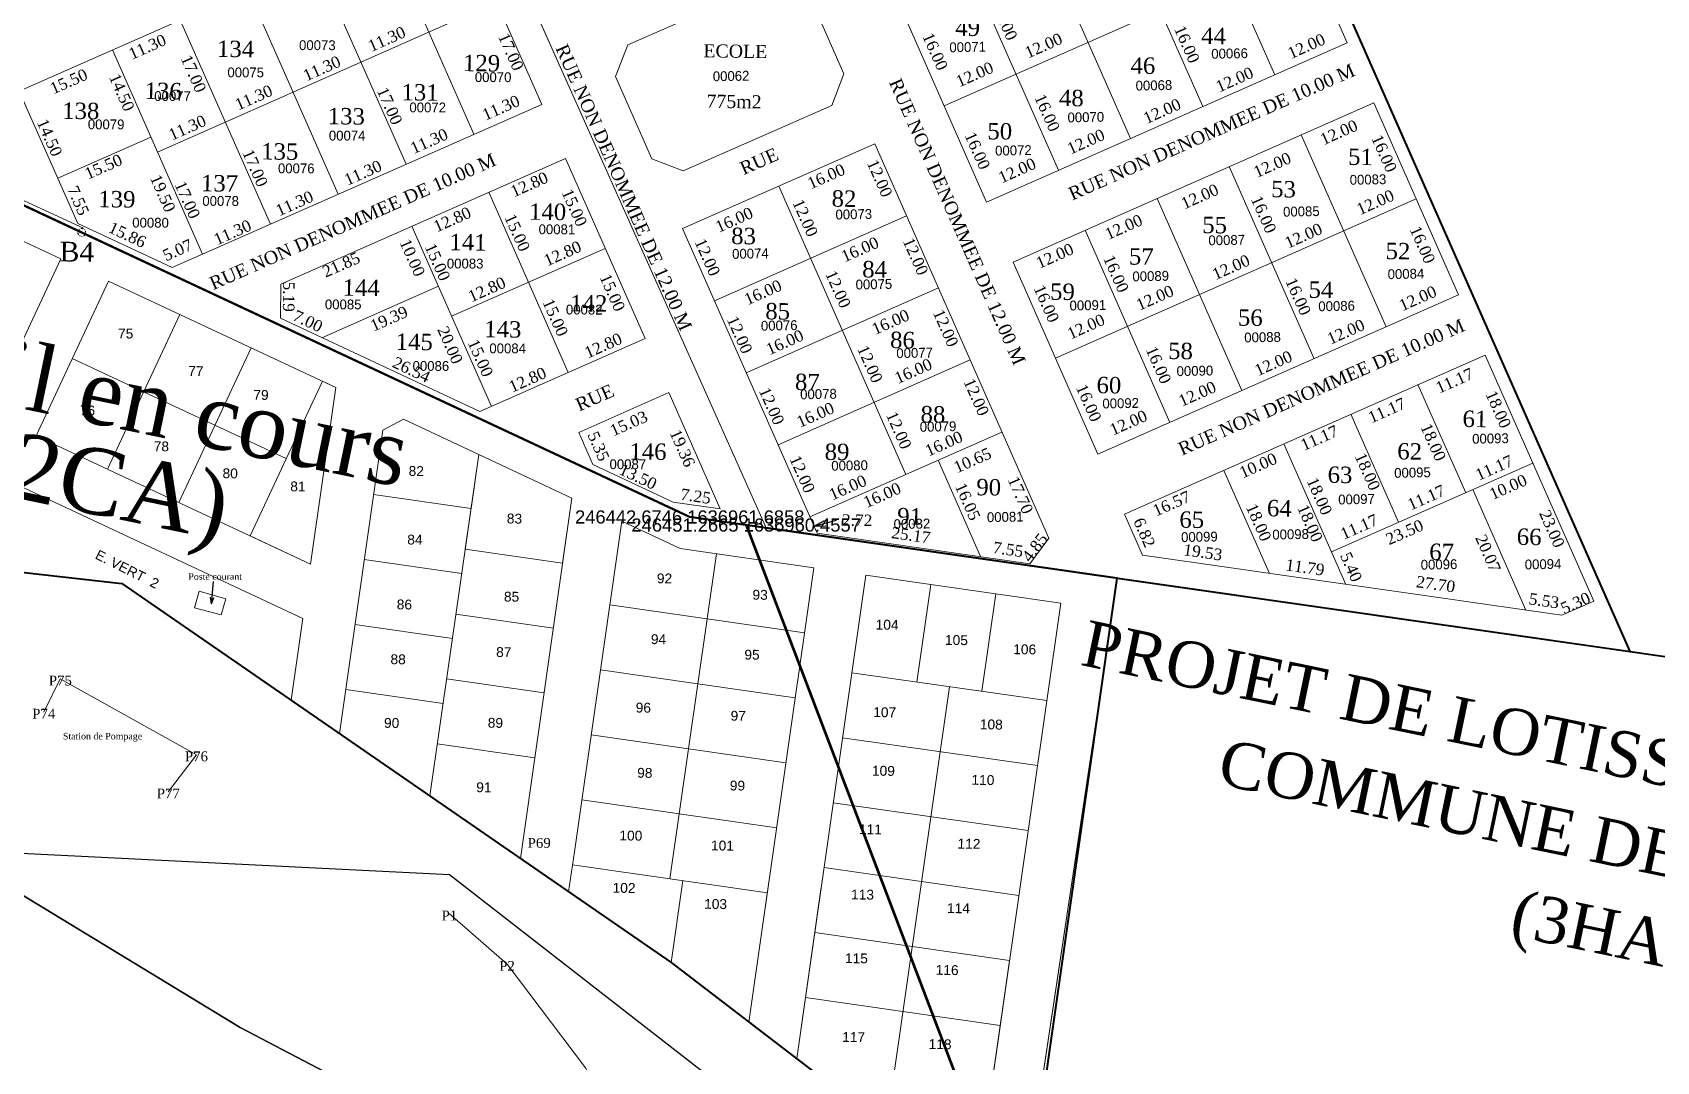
# Model space of a CAD drawing. Header units: metres. Extents: x 245225 to 248406, y 1633796 to 1637634.
# Drawn here: x 246342.5 to 246590, y 1636878.7 to 1637035.5 of the extents above; entities that cross this region are included whole.
import ezdxf
from ezdxf.enums import TextEntityAlignment as Align

# ---------------------------------------------------------------- set-up
doc = ezdxf.new("R2010")
doc.units = ezdxf.units.M
doc.header["$MEASUREMENT"] = 0
doc.linetypes.add('DGN Style 6', pattern=[0.997639, 0.000525, -0.209808, 0.367165, -0.209808, 0.000525, -0.209808])
doc.layers.add('A immatriculer', color=2, linetype='Continuous', lineweight=0)
doc.layers.add('Toponymie', color=7, linetype='Continuous', lineweight=30)
for name, color, linetype in [('A_revoir_niveau_0', 7, 'Continuous'), ('historique_numero_parcelle', 7, 'Continuous'), ('limites_sections', 7, 'Continuous')]:
    doc.layers.add(name, color=color, linetype=linetype)
doc.layers.add('LIMITES_PARCELLES', color=7, linetype='Continuous', lineweight=0, true_color=0xffffff)
doc.styles.get("Standard").update_dxf_attribs({"font": 'txt.shx'})
doc.styles.add('Style-Arial', font='arial.ttf')
doc.styles.add('Style-FANCY', font='FANCY.shx')
doc.styles.add('Style-Times New Roman', font='times.ttf')
doc.dimstyles.get("Standard").update_dxf_attribs({"dimtxt": 2.5, "dimasz": 2.5, "dimexe": 1.25, "dimexo": 0.625, "dimtad": 1, "dimdsep": 46, "dimtxsty": 'Standard', "dimcen": 2.5, "dimazin": 3, "dimtfac": 1, "dimtmove": 0, "dimatfit": 3, "dimfrac": 2})

# ---------------------------------------------------------------- blocks, each defined once
blk = doc.blocks.new('TerminatorOpen_0.5')
at = {"color": 0, "linetype": 'ByBlock', "lineweight": -2}
for q in [(-1, 0.25), (-1, 0), (-1, -0.25)]:
    blk.add_line((0, 0), q, dxfattribs=at)

msp = doc.modelspace()

# ---------------------------------------------------------------- linework, layer by layer
at = {"layer": 'A immatriculer', "color": 2, "lineweight": 53}
msp.add_line((246451.275884, 1636960.430991), (246519.850597, 1636780.360827), dxfattribs=at)
at = {"layer": 'A_revoir_niveau_0', "color": 7, "linetype": 'Continuous', "lineweight": 0}
for q in [(246507.828654, 1636952.3578), (246507.611376, 1636950.840162)]:
    msp.add_line((246493.767135, 1636854.141322), q, dxfattribs=at)
at = {"layer": 'A_revoir_niveau_0', "color": 7, "lineweight": 0, "flags": 128}
for points in [[(246114.74972, 1636929.664212), (246171.634429, 1636913.999026), (246229.85677, 1636909.956375), (246322.812379, 1636955.320893), (246356.147537, 1636951.541044), (246439.842546, 1636893.793955)], [(246413.617004, 1636911.888806), (246439.842546, 1636893.793955)], [(246485.895311, 1636858.512243), (246439.842546, 1636893.793955)]]:
    msp.add_lwpolyline(points, dxfattribs=at)
at = {"layer": 'A_revoir_niveau_0', "color": 7, "linetype": 'Continuous', "lineweight": 0, "flags": 128}
for points in [[(246344.234, 1636931.955), (246346.761, 1636937), (246367.498, 1636925.45), (246363.215, 1636919.812)], [(246406.052, 1636901.216), (246414.831, 1636893.538), (246426.808, 1636877.758), (246428.536, 1636874.446), (246430.071, 1636870.213), (246432.934, 1636873.768), (246444.416, 1636864.814), (246440.623, 1636862.184)]]:
    msp.add_lwpolyline(points, dxfattribs=at)
at = {"layer": 'A_revoir_niveau_0', "color": 7, "linetype": 'Continuous', "lineweight": 0}
msp.add_3dface([(246367.206, 1636947.852), (246371.279, 1636946.76), (246371.968, 1636949.19), (246367.913, 1636950.363)], dxfattribs=at)
at = {"layer": 'limites_parcelles', "color": 7, "linetype": 'Continuous', "lineweight": 0}
for p, q in [((246585.993977, 1636941.167004), (246463.895474, 1637217.687445)), ((246529.925917, 1637063.19479), (246542.851636, 1637033.921495)), ((246531.810115, 1637029.046075), (246518.884396, 1637058.31937)), ((246406.377399, 1637055.646443), (246340.512486, 1637026.563576)), ((246420.110976, 1637024.543568), (246406.377399, 1637055.646443)), ((246409.773843, 1637019.979173), (246396.040267, 1637051.082049)), ((246520.83263, 1637024.198931), (246507.906911, 1637053.472226)), ((246509.855144, 1637019.351786), (246496.929425, 1637048.625081)), ((246399.436711, 1637015.414779), (246385.703135, 1637046.517654)), ((246536.388777, 1637048.558142), (246481.437313, 1637024.294144)), ((246498.877658, 1637014.504642), (246485.95194, 1637043.777936)), ((246389.099579, 1637010.850384), (246375.366003, 1637041.95326)), ((246455.810839, 1637043.586793), (246433.215514, 1637033.609754)), ((246466.164046, 1637029.175796), (246460.624164, 1637041.722148)), ((246273.606312, 1637041.035505), (246350.305503, 1637005.664743)), ((246413.244187, 1637040.095005), (246361.558526, 1637017.273033)), ((246487.900173, 1637009.657497), (246474.974454, 1637038.930792)), ((246378.762447, 1637006.28599), (246365.02887, 1637037.388866)), ((246542.851636, 1637033.921495), (246487.900173, 1637009.657497)), ((246368.425314, 1637001.721595), (246354.691738, 1637032.824471)), ((246433.215514, 1637033.609754), (246431.350869, 1637028.796429)), ((246436.890751, 1637016.250078), (246431.350869, 1637028.796429)), ((246466.164046, 1637029.175796), (246464.307064, 1637024.382252)), ((246349.417275, 1637006.396611), (246340.512486, 1637026.563576)), ((246420.110976, 1637024.543568), (246363.78696, 1636999.673515)), ((246464.307064, 1637024.382252), (246441.684295, 1637014.393095)), ((246546.890923, 1637024.77359), (246491.93946, 1637000.509592)), ((246546.890923, 1637024.77359), (246559.816642, 1636995.500295)), ((246360.548704, 1637019.560009), (246346.369452, 1637013.299114)), ((246548.775121, 1636990.624876), (246535.849402, 1637019.898171)), ((246470.863757, 1637018.532209), (246441.590462, 1637005.606491)), ((246497.401002, 1636958.432447), (246470.863757, 1637018.532209)), ((246423.746188, 1637016.310784), (246380.342066, 1636997.145553)), ((246435.864049, 1636988.86707), (246423.746188, 1637016.310784)), ((246441.684295, 1637014.393095), (246436.890751, 1637016.250078)), ((246537.797635, 1636985.777731), (246524.871917, 1637015.051026)), ((246475.615687, 1636968.159408), (246456.227109, 1637012.06935)), ((246424.154731, 1636983.696783), (246412.03687, 1637011.140496)), ((246553.353783, 1637010.136943), (246498.402319, 1636985.872945)), ((246526.82015, 1636980.930587), (246513.894431, 1637010.203881)), ((246475.710901, 1637007.554724), (246446.437606, 1636994.629005)), ((246349.406491, 1637006.401656), (246363.78696, 1636999.673515)), ((246350.011089, 1637005.029816), (246442.643798, 1636961.690065)), ((246412.445413, 1636978.526495), (246400.327552, 1637005.970209)), ((246462.079393, 1636959.204542), (246441.590462, 1637005.606491)), ((246515.842664, 1636976.083442), (246502.916946, 1637005.356737)), ((246429.805119, 1637002.588927), (246406.386483, 1636992.248352)), ((246504.865179, 1636971.236297), (246491.93946, 1637000.509592)), ((246380.342066, 1636997.145553), (246380.285472, 1636991.954675)), ((246404.366839, 1636996.822304), (246386.625312, 1636988.988475)), ((246480.558046, 1636996.577238), (246451.284751, 1636983.651519)), ((246559.816642, 1636995.500295), (246504.865179, 1636971.236297)), ((246380.285472, 1636991.954675), (246410.665836, 1636977.740717)), ((246435.864049, 1636988.86707), (246410.665836, 1636977.740717)), ((246485.40519, 1636985.599753), (246456.131895, 1636972.674034)), ((246563.855929, 1636986.352391), (246508.904466, 1636962.088393)), ((246563.855929, 1636986.352391), (246580.417006, 1636948.845982)), ((246553.639549, 1636981.841315), (246560.910266, 1636965.375086)), ((246439.499408, 1636980.633956), (246425.750502, 1636974.563082)), ((246447.320053, 1636962.922288), (246439.499408, 1636980.633956)), ((246543.424999, 1636977.331047), (246550.695716, 1636960.864818)), ((246427.909805, 1636969.67284), (246425.750502, 1636974.563082)), ((246490.252335, 1636974.622267), (246460.97904, 1636961.696548)), ((246533.210449, 1636972.820779), (246542.6639, 1636951.411241)), ((246427.909805, 1636969.67284), (246440.141549, 1636963.950015)), ((246486.99301, 1636955.637726), (246480.509816, 1636970.320426)), ((246571.126646, 1636969.886162), (246540.481165, 1636956.35455)), ((246524.062544, 1636968.781492), (246530.994758, 1636953.08188)), ((246561.978741, 1636965.846875), (246570.086382, 1636947.485237)), ((246440.141549, 1636963.950015), (246447.320053, 1636962.922288)), ((246511.658991, 1636955.85013), (246508.904466, 1636962.088393)), ((246442.643798, 1636961.690065), (246585.993977, 1636941.167004)), ((246462.079393, 1636959.204542), (246494.471114, 1636954.567106)), ((246497.401002, 1636958.432447), (246494.471114, 1636954.567106)), ((246511.658991, 1636955.85013), (246575.56041, 1636946.701536)), ((246580.417006, 1636948.845982), (246575.56041, 1636946.701536))]:
    msp.add_line(p, q, dxfattribs=at)
at = {"layer": 'limites_parcelles', "color": 7, "lineweight": 0}
for p, q in [((246442.643876, 1636961.700219), (246235.110912, 1637058.788124)), ((246346.836871, 1637001.000487), (246319.663391, 1637013.712763)), ((246325.33687, 1636955.042559), (246346.836871, 1637001.000487)), ((246343.065827, 1636974.060197), (246354.083133, 1636997.610547)), ((246388.746737, 1636981.394248), (246354.083133, 1636997.610547)), ((246353.935219, 1636968.975287), (246364.952525, 1636992.525637)), ((246364.804611, 1636963.890377), (246375.821917, 1636987.440727)), ((246381.182656, 1636970.580641), (246348.57448, 1636985.835372)), ((246375.674004, 1636958.805466), (246386.691309, 1636982.355816)), ((246388.746737, 1636981.394248), (246386.690611, 1636982.356143)), ((246388.746737, 1636981.394248), (246384.894871, 1636954.491768)), ((246389.281697, 1636928.686567), (246395.896649, 1636974.887187)), ((246395.896649, 1636974.887187), (246399.037376, 1636976.580089)), ((246424.724415, 1636964.563199), (246399.037376, 1636976.580089)), ((246384.894871, 1636954.491768), (246343.065827, 1636974.060197)), ((246410.5227, 1636971.207034), (246403.072444, 1636919.172423)), ((246410.5227, 1636971.207034), (246408.459061, 1636956.794019)), ((246410.5227, 1636971.207034), (246409.342753, 1636962.981232)), ((246383.709682, 1636946.214081), (246339.675887, 1636966.813936)), ((246409.342753, 1636962.981232), (246394.496322, 1636965.106927)), ((246424.724415, 1636964.563199), (246416.863192, 1636909.658279)), ((246424.724415, 1636964.563199), (246423.30708, 1636954.664151)), ((246432.298663, 1636961.019821), (246425.089766, 1636910.670926)), ((246441.1989, 1636956.856119), (246432.298663, 1636961.019821)), ((246442.643876, 1636961.700219), (246507.834712, 1636952.366271)), ((246384.894871, 1636954.491768), (246375.674004, 1636958.805466)), ((246462.29955, 1636958.889232), (246462.299089, 1636958.886009)), ((246470.218789, 1636957.755365), (246470.218327, 1636957.752141)), ((246356.150647, 1636951.543456), (246322.818186, 1636955.328572)), ((246407.925418, 1636953.082183), (246393.078988, 1636955.207878)), ((246408.459061, 1636956.794019), (246423.30708, 1636954.664151)), ((246446.741848, 1636956.062486), (246439.655177, 1636906.567243)), ((246441.1989, 1636956.856119), (246461.590421, 1636953.936484)), ((246461.590421, 1636953.936484), (246451.682357, 1636884.735866)), ((246469.50966, 1636952.802617), (246458.96518, 1636879.157099)), ((246469.50966, 1636952.802617), (246499.206806, 1636948.550614)), ((246507.835174, 1636952.369494), (246493.773421, 1636854.158387)), ((246499.915935, 1636953.503362), (246499.915473, 1636953.500138)), ((246439.847606, 1636893.801487), (246356.150647, 1636951.543456)), ((246479.408709, 1636951.385282), (246477.282707, 1636936.53671)), ((246489.307757, 1636949.967948), (246487.181756, 1636935.119375)), ((246430.475941, 1636948.289439), (246460.173087, 1636944.037436)), ((246499.206806, 1636948.550614), (246486.286282, 1636858.31016)), ((246383.709682, 1636946.214081), (246381.926632, 1636933.760777)), ((246406.508084, 1636943.183135), (246391.661654, 1636945.308829)), ((246407.039149, 1636946.89534), (246421.887168, 1636944.765472)), ((246429.058607, 1636938.39039), (246458.755753, 1636934.138387)), ((246467.383659, 1636937.954044), (246497.080805, 1636933.702041)), ((246405.09075, 1636933.284086), (246390.244319, 1636935.409781)), ((246405.619236, 1636936.996661), (246420.467256, 1636934.866793)), ((246482.232232, 1636935.828042), (246472.620474, 1636868.696911)), ((246427.641272, 1636928.491341), (246457.338418, 1636924.239338)), ((246465.966324, 1636928.054995), (246495.66347, 1636923.802992)), ((246404.199324, 1636927.097982), (246419.047343, 1636924.968113)), ((246426.223938, 1636918.592293), (246455.921084, 1636914.34029)), ((246464.54899, 1636918.155947), (246494.246136, 1636913.903944)), ((246425.090071, 1636910.673054), (246424.218257, 1636904.584069)), ((246424.806604, 1636908.693244), (246454.50375, 1636904.441241)), ((246463.131656, 1636908.256898), (246492.828802, 1636904.004895)), ((246441.634986, 1636906.283776), (246439.847769, 1636893.801362)), ((246454.787217, 1636906.421051), (246451.682357, 1636884.735866)), ((246462.706455, 1636905.287184), (246458.96518, 1636879.157099)), ((246439.847606, 1636893.801487), (246424.218257, 1636904.584069)), ((246461.714321, 1636898.357849), (246491.411467, 1636894.105846)), ((246451.682357, 1636884.735866), (246439.847606, 1636893.801487)), ((246460.296987, 1636888.458801), (246489.994133, 1636884.206798)), ((246458.96518, 1636879.157099), (246451.682357, 1636884.735866)), ((246485.900971, 1636858.523823), (246458.96518, 1636879.157099))]:
    msp.add_line(p, q, dxfattribs=at)
at = {"layer": 'limites_parcelles', "color": 7, "linetype": 'Continuous', "lineweight": 30, "flags": 128}
msp.add_lwpolyline([(246463.895474, 1637217.687445), (246676.496532, 1637311.561873), (246754.429143, 1637135.064868), (246612.650598, 1636937.350452), (246585.993692, 1636941.166878), (246463.895474, 1637217.687445)], close=True, dxfattribs=at)
at = {"layer": 'limites_parcelles', "color": 7, "linetype": 'Continuous', "lineweight": 40, "flags": 128}
msp.add_lwpolyline([(246161.205481, 1637084.042071), (246176.661065, 1637048.487577), (246220.89852, 1637068.17166), (246228.059979, 1637054.13303), (246235.111286, 1637058.787949), (246442.643876, 1636961.700219), (246585.993977, 1636941.167004), (246463.900206, 1637217.689534), (246161.205481, 1637084.042071)], close=True, dxfattribs=at)
at = {"layer": 'limites_parcelles', "color": 1, "linetype": 'Continuous', "lineweight": 40, "flags": 128}
for points in [[(246709.91207, 1637072.984781), (246807.298047, 1637003.150473), (246783.98515, 1636970.63996), (246779.921875, 1636973.553685), (246702.261597, 1636939.755958), (246723.285229, 1636891.447943), (246662.90754, 1636881.434485), (246571.788332, 1636854.174738), (246569.122853, 1636844.166237), (246534.438637, 1636839.728079), (246516.044277, 1636843.85542), (246493.767135, 1636854.141322), (246493.767135, 1636854.141322), (246507.828654, 1636952.3578), (246585.972175, 1636941.170099), (246612.650443, 1636937.350608), (246709.91207, 1637072.984781)], [(246114.74972, 1636929.664212), (246171.634429, 1636913.999026), (246229.85677, 1636909.956375), (246322.812379, 1636955.320893), (246356.147537, 1636951.541044), (246439.842546, 1636893.793955), (246485.895311, 1636858.512243), (246493.767135, 1636854.141322), (246507.828654, 1636952.3578), (246442.643384, 1636961.690286), (246338.877, 1637010.239274), (246235.110616, 1637058.788262), (246150.924018, 1637003.208431), (246114.74972, 1636929.664212)]]:
    msp.add_lwpolyline(points, close=True, dxfattribs=at)
at = {"layer": 'limites_parcelles', "color": 7, "lineweight": 0, "flags": 128}
for points in [[(246333.723481, 1636954.090205), (246356.150647, 1636951.543456), (246381.926632, 1636933.760777), (246383.709682, 1636946.214081), (246339.675887, 1636966.813936), (246333.723481, 1636954.090205)], [(246416.863192, 1636909.658279), (246389.281697, 1636928.686567)], [(246461.714321, 1636898.357849), (246491.411467, 1636894.105846), (246486.286282, 1636858.31016), (246458.96518, 1636879.157099), (246461.714321, 1636898.357849), (246491.411467, 1636894.105846)]]:
    msp.add_lwpolyline(points, dxfattribs=at)
at = {"layer": 'limites_parcelles', "color": 7, "linetype": 'DGN Style 6', "lineweight": 0}
msp.add_circle((246350.011089, 1637005.029816), 0.6, dxfattribs=at)
at = {"layer": 'limites_sections', "lineweight": 13}
for p, q in [((246454.308, 1636960.02), (246354.338219, 1637183.769228)), ((246507.829, 1636952.358), (246454.308, 1636960.02)), ((246491.152, 1636841.051), (246507.829, 1636952.358))]:
    msp.add_line(p, q, dxfattribs=at)
at = {"layer": 'limites_sections', "lineweight": 13, "flags": 128}
msp.add_lwpolyline([(246030.023, 1636685.769), (245957.845, 1636823.563), (245896.711, 1636918.316), (245873.298, 1636959.841), (245897.722, 1636971.857), (245806.576, 1637211.153), (245953.867, 1637267.134), (246051.979, 1637305.254), (246249.188409, 1637387.839947), (246328.763496, 1637172.004743), (246354.383, 1637183.669), (246454.308, 1636960.02), (246454.308, 1636960.02), (246507.829, 1636952.358), (246491.152, 1636841.051), (246406.082, 1636907.201), (246329.51, 1636911.002), (246256.395, 1636887.255), (246213.901, 1636838.511), (246204.527, 1636787.268), (246222.025, 1636721.652), (246223.275, 1636626.665)], dxfattribs=at)
at = {"layer": 'limites_sections', "flags": 128}
for points in [[(246223.275, 1636626.665), (246222.025, 1636721.652), (246204.527, 1636787.268), (246213.901, 1636838.511), (246256.395, 1636887.255), (246329.51, 1636911.002), (246374.178, 1636883.891), (246405.285, 1636867.597), (246406.766, 1636783.164), (246479.349, 1636697.25)], [(246772.642, 1636633.555), (246683.766, 1636673.549), (246586.001, 1636669.105), (246529.712, 1636664.661), (246479.349, 1636697.25), (246406.766, 1636783.164), (246405.285, 1636867.597), (246374.178, 1636883.891), (246329.51, 1636911.002), (246406.082, 1636907.201), (246491.152, 1636841.051), (246511, 1636828.745), (246511, 1636828.745), (246684.699, 1636870.091), (246772.331, 1636884.402)]]:
    msp.add_lwpolyline(points, dxfattribs=at)

# ---------------------------------------------------------------- texts
at = {"layer": 'historique_numero_parcelle', "color": 3, "style": 'Style-FANCY'}
for s, rotation, p in [('00073', 359.8677, (246385.924123, 1637033.557261, 0.00005)), ('00071', 1.129607, (246485.020835, 1637033.279219)), ('00066', 1.129607, (246524.933446, 1637032.291712)), ('00066', 1.129607, (246524.933446, 1637032.291712)), ('00075', 359.8677, (246375.009377, 1637029.410828, 0.00005)), ('00070', 359.8677, (246412.710951, 1637028.689179, 0.00005)), ('00062', 1.129607, (246448.973304, 1637028.858449)), ('00077', 359.8677, (246363.862812, 1637025.803932, 0.00005)), ('00068', 1.129607, (246513.403137, 1637027.437233)), ('00068', 1.129607, (246513.403137, 1637027.437233)), ('00072', 359.8677, (246402.741408, 1637024.073077, 0.00005)), ('00079', 359.8677, (246353.741081, 1637021.491603, 0.00005)), ('00070', 1.129607, (246503.025147, 1637022.591392)), ('00070', 1.129607, (246503.025147, 1637022.591392)), ('00074', 359.8677, (246390.467991, 1637019.77752, 0.00005)), ('00072', 1.129607, (246491.990422, 1637017.5316)), ('00072', 1.129607, (246491.990422, 1637017.5316)), ('00076', 359.8677, (246382.712, 1637014.789872, 0.00005)), ('00083', 1.129607, (246546.025129, 1637013.089665)), ('00083', 1.129607, (246546.025129, 1637013.089665)), ('00078', 359.8677, (246371.186649, 1637009.825337, 0.00005)), ('00085', 1.129607, (246535.869677, 1637008.2275)), ('00085', 1.129607, (246535.869677, 1637008.2275)), ('00080', 359.8677, (246360.50925, 1637006.514609, 0.00005)), ('00073', 1.129607, (246467.664647, 1637007.802614)), ('00081', 359.8677, (246422.430905, 1637005.502792, 0.00005)), ('00087', 1.129607, (246524.494573, 1637003.868724)), ('00074', 1.129607, (246451.913094, 1637001.809966)), ('00083', 359.8677, (246408.449528, 1637000.28245, 0.00005)), ('00089', 1.129607, (246512.913464, 1636998.377484)), ('00084', 1.129607, (246551.807913, 1636998.713888)), ('00075', 1.129607, (246470.733869, 1636997.137455)), ('00085', 359.8677, (246389.867839, 1636994.060468, 0.00005)), ('00091', 1.129607, (246503.336819, 1636993.935748)), ('00086', 1.129607, (246541.240994, 1636993.818913)), ('00082', 359.8677, (246426.590081, 1636993.274981, 0.00005)), ('00076', 1.129607, (246456.304943, 1636990.856318)), ('00088', 1.129607, (246529.959012, 1636989.069608)), ('00084', 359.8677, (246414.926018, 1636987.36462, 0.00005)), ('00077', 1.129607, (246476.939205, 1636986.680839)), ('00086', 359.8677, (246403.227449, 1636984.686369, 0.00005)), ('00090', 1.129607, (246519.64708, 1636983.940818)), ('00078', 1.129607, (246462.283038, 1636980.404549)), ('00092', 1.129607, (246508.339719, 1636979.008365)), ('00079', 1.129607, (246480.510801, 1636975.459312)), ('00093', 1.129607, (246564.683858, 1636973.637238)), ('00093', 1.129607, (246564.683858, 1636973.637238)), ('00087', 359.8677, (246433.235592, 1636969.711286, 0.00005)), ('00080', 1.129607, (246467.030427, 1636969.524753)), ('00095', 1.129607, (246552.80511, 1636968.443192)), ('00095', 1.129607, (246552.80511, 1636968.443192)), ('00097', 1.129607, (246544.277594, 1636964.383634)), ('00097', 1.129607, (246544.277594, 1636964.383634)), ('00081', 1.129607, (246490.745124, 1636961.693187)), ('00082', 1.129607, (246476.526948, 1636960.633424)), ('00099', 1.129607, (246520.330322, 1636958.655666)), ('00099', 1.129607, (246520.330322, 1636958.655666)), ('00098', 1.129607, (246534.234103, 1636959.045078)), ('00098', 1.129607, (246534.234103, 1636959.045078)), ('00096', 1.129607, (246556.847519, 1636954.447484)), ('00094', 1.129607, (246572.699908, 1636954.487176)), ('00094', 1.129607, (246572.699908, 1636954.487176))]:
    msp.add_text(s, height=1.499994, rotation=rotation, dxfattribs=at).set_placement(p, align=Align.MIDDLE_CENTER)
at = {"layer": 'historique_numero_parcelle', "color": 7, "lineweight": 53, "style": 'Style-Arial'}
for s, p in [('246442.6746 1636961.6858', (246442.67465, 1636961.685767)), ('246451.2665 1636960.4557', (246451.26648, 1636960.455686))]:
    msp.add_text(s, height=1.999992, dxfattribs=at).set_placement(p, align=Align.MIDDLE_CENTER)
at = {"layer": 'limites_parcelles', "color": 7, "linetype": 'Continuous', "lineweight": 0, "style": 'Style-Times New Roman'}
for s, rotation, p in [('16.00', 293.824012, (246489.876763, 1637036.815897)), ('11.30', 23.824012, (246396.852183, 1637033.703716)), ('16.00', 293.824012, (246517.637451, 1637033.351145)), ('11.30', 23.824012, (246360.373779, 1637032.514238)), ('17.00', 293.824012, (246414.63486, 1637032.209963)), ('16.00', 293.824012, (246479.274165, 1637032.250098)), ('12.00', 23.824012, (246496.933411, 1637032.704526)), ('12.00', 23.824012, (246536.993557, 1637032.614763)), ('17.00', 293.824012, (246366.261354, 1637028.864017)), ('11.30', 23.824012, (246386.956236, 1637029.231734)), ('15.50', 23.824012, (246348.390723, 1637027.245522)), ('14.50', 293.824012, (246355.338012, 1637026.017835)), ('12.00', 23.824012, (246486.438244, 1637028.309301)), ('12.00', 23.824012, (246526.04335, 1637027.523378)), ('11.30', 23.824012, (246376.579345, 1637024.79121)), ('17.00', 293.824012, (246396.151926, 1637023.956394)), ('11.30', 23.824012, (246414.252897, 1637023.236835)), ('16.00', 293.824012, (246496.350422, 1637022.915255)), ('12.00', 23.824012, (246514.993478, 1637022.723235)), ('14.50', 293.824012, (246344.335086, 1637019.133941)), ('11.30', 23.824012, (246366.460972, 1637020.200123)), ('12.00', 23.824012, (246541.937819, 1637019.480959)), ('11.30', 23.824012, (246403.302689, 1637018.145451)), ('16.00', 293.824012, (246485.711814, 1637017.135457)), ('12.00', 23.824012, (246503.396271, 1637018.067878)), ('16.00', 293.824012, (246547.694084, 1637016.718393)), ('15.50', 23.824012, (246353.679262, 1637014.254855)), ('17.00', 293.824012, (246375.661865, 1637014.496698)), ('12.00', 23.824012, (246531.786979, 1637014.515596)), ('11.30', 23.824012, (246393.224048, 1637013.332289)), ('12.80', 23.824012, (246418.565614, 1637011.548301)), ('16.00', 23.824012, (246463.820335, 1637012.775464)), ('12.00', 293.824012, (246470.821771, 1637012.930185)), ('12.00', 23.824012, (246492.901103, 1637013.672654)), ('7.55', 293.824012, (246348.701102, 1637009.537087)), ('19.50', 293.824012, (246361.587271, 1637010.640348)), ('17.00', 293.824012, (246365.332329, 1637009.652536)), ('15.00', 293.824012, (246424.302507, 1637008.455674)), ('12.00', 23.824012, (246520.737107, 1637009.715452)), ('12.00', 23.824012, (246547.495704, 1637008.83021)), ('11.30', 23.824012, (246382.793844, 1637008.661291)), ('12.00', 293.824012, (246459.480732, 1637006.896881)), ('16.00', 293.824012, (246529.336485, 1637007.429704)), ('11.30', 23.824012, (246373.349249, 1637004.251985)), ('12.80', 23.824012, (246406.821902, 1637006.207651)), ('15.00', 293.824012, (246415.600457, 1637004.654946)), ('16.00', 23.824012, (246449.79296, 1637006.162078)), ('12.00', 23.824012, (246509.1399, 1637005.060096)), ('15.86', 334.926676, (246356.609821, 1637003.885773)), ('5.07', 23.824012, (246364.974138, 1637001.546487)), ('16.00', 23.824012, (246468.957086, 1637001.644214)), ('12.00', 293.824012, (246476.292431, 1637001.036033)), ('12.00', 23.824012, (246536.545496, 1637003.738826)), ('16.00', 293.824012, (246553.540085, 1637002.813253)), ('21.85', 23.824012, (246389.909975, 1636999.325677)), ('10.00', 293.824012, (246399.612695, 1637000.842878)), ('15.00', 293.824012, (246403.449961, 1637000.173036)), ('12.80', 23.824012, (246423.642811, 1637001.033937)), ('12.00', 293.824012, (246444.570037, 1637000.911423)), ('12.00', 23.824012, (246498.644732, 1637000.664871)), ('12.00', 23.824012, (246525.495625, 1636998.938682)), ('12.00', 293.824012, (246464.484677, 1636996.039871)), ('16.00', 293.824012, (246506.841769, 1636998.394697)), ('5.19', 269.375344, (246380.700838, 1636995.24977)), ('12.80', 23.824012, (246412.103199, 1636995.5531)), ('15.00', 293.824012, (246430.102588, 1636995.52622)), ('16.00', 23.824012, (246454.176317, 1636995.107209)), ('16.00', 293.824012, (246496.239171, 1636993.828898)), ('12.00', 23.824012, (246513.898417, 1636994.283326)), ('16.00', 293.824012, (246534.602457, 1636994.929945)), ('12.00', 23.824012, (246553.958563, 1636994.193563)), ('15.00', 293.824012, (246421.400538, 1636991.725493)), ('7.00', 334.926676, (246384.111975, 1636990.742535)), ('19.39', 23.824012, (246397.194891, 1636991.098311)), ('12.00', 293.824012, (246449.49244, 1636989.093346)), ('16.00', 23.824012, (246473.615031, 1636990.585664)), ('12.00', 293.824012, (246480.883571, 1636990.11583)), ('12.00', 23.824012, (246503.40325, 1636989.888102)), ('12.00', 23.824012, (246543.008356, 1636989.102179)), ('20.00', 293.824012, (246405.364666, 1636987.525947)), ('12.80', 23.824012, (246429.84004, 1636986.999549)), ('16.00', 23.824012, (246457.507368, 1636987.50273)), ('15.00', 293.824012, (246409.98901, 1636985.555682)), ('12.00', 293.824012, (246469.343959, 1636984.634993)), ('16.00', 293.824012, (246513.315428, 1636984.494055)), ('12.00', 23.824012, (246531.958484, 1636984.302035)), ('26.54', 334.926676, (246399.893129, 1636983.328461)), ('12.80', 23.824012, (246418.304112, 1636981.793565)), ('16.00', 23.824012, (246477.085219, 1636983.116772)), ('11.17', 23.824012, (246559.560538, 1636981.654753)), ('12.00', 293.824012, (246485.548885, 1636979.606987)), ('16.00', 293.824012, (246502.67682, 1636978.714258)), ('12.00', 23.824012, (246520.361277, 1636979.646679)), ('12.00', 293.824012, (246454.35909, 1636978.238175)), ('11.17', 23.824012, (246549.2424, 1636977.126677)), ('18.00', 293.824012, (246565.094232, 1636977.731283)), ('15.03', 23.824012, (246433.727896, 1636975.135012)), ('16.00', 23.824012, (246462.165313, 1636976.444181)), ('12.00', 293.824012, (246473.740209, 1636974.542111)), ('12.00', 23.824012, (246509.866109, 1636975.251454)), ('5.35', 293.824012, (246427.978691, 1636972.104311)), ('19.36', 293.824012, (246440.768226, 1636971.815273)), ('16.00', 23.824012, (246481.743164, 1636972.058222)), ('11.17', 23.824012, (246538.955937, 1636972.934832)), ('18.00', 293.824012, (246555.180976, 1636972.725737)), ('10.65', 23.824012, (246486.103431, 1636969.525652)), ('13.50', 334.926676, (246434.425169, 1636967.033253)), ('12.00', 293.824012, (246459.026246, 1636967.866759)), ('10.00', 23.824012, (246529.630535, 1636968.730106)), ('18.00', 293.824012, (246545.165418, 1636968.255358)), ('11.17', 23.824012, (246565.603533, 1636968.385388)), ('16.00', 23.824012, (246467.097847, 1636965.38195)), ('17.70', 293.824012, (246492.283318, 1636964.671964)), ('18.00', 293.824012, (246537.837234, 1636964.504941)), ('10.00', 23.824012, (246567.733609, 1636965.449363)), ('7.25', 351.852482, (246443.464081, 1636963.98674)), ('16.00', 23.824012, (246472.334625, 1636964.212146)), ('16.05', 293.824012, (246484.236854, 1636963.680204)), ('16.57', 23.824012, (246516.438784, 1636962.927785)), ('11.17', 23.824012, (246555.243818, 1636963.850896)), ('18.00', 293.824012, (246528.583242, 1636960.505435)), ('18.00', 293.824012, (246536.409028, 1636960.400541)), ('11.17', 23.824012, (246545.022318, 1636959.383278)), ('23.00', 293.824012, (246573.271633, 1636959.533902)), ('25.17', 351.852482, (246476.257472, 1636958.055719)), ('6.82', 293.824012, (246511.155226, 1636958.959299)), ('23.50', 23.824012, (246551.953936, 1636958.573037)), ('7.55', 351.852482, (246491.063252, 1636955.878858)), ('4.85', 52.838247, (246495.932716, 1636956.50231)), ('19.53', 351.852482, (246520.741767, 1636955.446399)), ('20.07', 293.824012, (246563.525965, 1636955.807031)), ('11.79', 351.852482, (246536.310942, 1636953.150257)), ('5.40', 293.824012, (246542.66826, 1636953.709208)), ('27.70', 351.852482, (246556.224719, 1636950.577429)), ('5.53', 351.852482, (246572.727475, 1636948.06889)), ('5.30', 23.824012, (246577.987014, 1636947.777595))]:
    msp.add_text(s, height=1.75, rotation=rotation, dxfattribs=at).set_placement(p, align=Align.CENTER)
at = {"layer": 'limites_parcelles', "color": 7, "linetype": 'Continuous', "lineweight": 0, "line_spacing_factor": 0.72}
for s, insert, char_height, attachment_point, rotation in [('\\fTimes New Roman|b0|i0|c00|p23;49', (246485.019988, 1637036.204962), 2.5, 5, 359.23209883), ('\\fTimes New Roman|b0|i0|c00|p23;44', (246522.49305, 1637034.978912), 2.5, 5, 359.23209883), ('\\fTimes New Roman|b0|i0|c00|p23;134', (246373.465309, 1637032.972781), 2.5, 5, 359.23209883), ('\\fTimes New Roman|b0|i0|c00|p23;RUE NON DENOMMEE DE 12.00 M', (246431.68304, 1637011.468877), 2, 8, 293.824038), ('\\fTimes New Roman|b0|i0|c00|p23;129', (246410.950986, 1637030.804229), 2.5, 5, 359.23209883), ('\\fTimes New Roman|b0|i0|c00|p23;46', (246511.730397, 1637030.432856), 2.5, 5, 359.23209883), ('\\fTimes New Roman|b0|i0|c00|p23;RUE NON DENOMMEE DE 10.00 M', (246522.617044, 1637019.394569), 2, 8, 23.824038), ('\\fTimes New Roman|b0|i0|c00|p23;136', (246362.43978, 1637026.565262), 2.5, 5, 359.23209883), ('\\fTimes New Roman|b0|i0|c00|p23;131', (246401.56921, 1637026.358315), 2.5, 5, 359.23209883), ('\\fTimes New Roman|b0|i0|c00|p23;RUE NON DENOMMEE DE 12.00 M', (246482.514926, 1637006.255532), 2, 8, 293.824038), ('\\fTimes New Roman|b0|i0|c00|p23;48', (246500.825328, 1637025.497677), 2.5, 5, 359.23209883), ('\\fTimes New Roman|b0|i0|c00|p23;138', (246349.877391, 1637023.538252), 2.5, 5, 359.23209883), ('\\fTimes New Roman|b0|i0|c00|p23;133', (246390.340889, 1637022.721226), 2.5, 5, 359.23209883), ('\\fTimes New Roman|b0|i0|c00|p23;50', (246489.918418, 1637020.425188), 2.5, 5, 359.23209883), ('\\fTimes New Roman|b0|i0|c00|p23;RUE NON DENOMMEE DE 10.00 M', (246391.723505, 1637005.745749), 2, 8, 23.824038), ('\\fTimes New Roman|b0|i0|c00|p23;135', (246380.194452, 1637017.349768), 2.5, 5, 359.23209883), ('\\fTimes New Roman|b0|i0|c00|p23;RUE', (246453.6598, 1637014.941997), 2, 8, 23.824038), ('\\fTimes New Roman|b0|i0|c00|p23;51', (246544.884015, 1637016.529773), 2.5, 5, 359.23209883), ('\\fTimes New Roman|b0|i0|c00|p23;137', (246371.022557, 1637012.50317), 2.5, 5, 359.23209883), ('\\fTimes New Roman|b0|i0|c00|p23;82', (246466.182281, 1637010.168643), 2.5, 5, 359.23209883), ('\\fTimes New Roman|b0|i0|c00|p23;53', (246533.155884, 1637011.605625), 2.5, 5, 359.23209883), ('\\fTimes New Roman|b0|i0|c00|p23;139', (246355.377493, 1637010.079979), 2.5, 5, 359.23209883), ('\\fTimes New Roman|b0|i0|c00|p23;140', (246421.016121, 1637008.164694), 2.5, 5, 359.23209883), ('\\fTimes New Roman|b0|i0|c00|p23;55', (246522.655318, 1637006.140652), 2.5, 5, 359.23209883), ('\\fTimes New Roman|b0|i0|c00|p23;141', (246408.880421, 1637003.541645), 2.5, 5, 359.23209883), ('\\fTimes New Roman|b0|i0|c00|p23;83', (246450.876509, 1637004.468447), 2.5, 5, 359.23209883), ('\\fTimes New Roman|b0|i0|c00|p23;57', (246511.477682, 1637001.342465), 2.5, 5, 359.23209883), ('\\fTimes New Roman|b0|i0|c00|p23;52', (246550.591215, 1637002.17057), 2.5, 5, 359.23209883), ('\\fTimes New Roman|b0|i0|c00|p23;84', (246470.839917, 1636999.394184), 2.5, 5, 359.23209883), ('\\fTimes New Roman|b0|i0|c00|p23;144', (246392.597836, 1636996.617714), 2.5, 5, 359.23209883), ('\\fTimes New Roman|b0|i0|c00|p23;59', (246499.469341, 1636995.98511), 2.5, 5, 359.23209883), ('\\fTimes New Roman|b0|i0|c00|p23;54', (246538.850201, 1636996.285259), 2.5, 5, 359.23209883), ('\\fTimes New Roman|b0|i0|c00|p23;142', (246427.27783, 1636994.231028), 2.5, 5, 359.23209883), ('\\fTimes New Roman|b0|i0|c00|p23;85', (246456.07365, 1636993.000088), 2.5, 5, 359.23209883), ('\\fTimes New Roman|b0|i0|c00|p23;RUE NON DENOMMEE DE 10.00 M', (246539.34167, 1636980.523557), 2, 8, 23.824038), ('\\fTimes New Roman|b0|i0|c00|p23;56', (246528.09151, 1636992.034786), 2.5, 5, 359.23209883), ('\\fTimes New Roman|b0|i0|c00|p23;145', (246400.693268, 1636988.343415), 2.5, 5, 359.23209883), ('\\fTimes New Roman|b0|i0|c00|p23;143', (246414.190533, 1636990.265465), 2.5, 5, 359.23209883), ('\\fTimes New Roman|b0|i0|c00|p23;86', (246475.086023, 1636988.625241), 2.5, 5, 359.23209883), ('\\fTimes New Roman|b0|i0|c00|p23;58', (246517.458954, 1636986.95862), 2.5, 5, 359.23209883), ('\\fTimes New Roman|b0|i0|c00|p23;RUE', (246428.613058, 1636978.929698), 2, 8, 23.824038), ('\\fTimes New Roman|b0|i0|c00|p23;87', (246460.594056, 1636982.223475), 2.5, 5, 359.23209883), ('\\fTimes New Roman|b0|i0|c00|p23;60', (246506.550204, 1636981.748822), 2.5, 5, 359.23209883), ('\\fTimes New Roman|b0|i0|c00|p23;88', (246479.736297, 1636977.301547), 2.5, 5, 359.23209883), ('\\fTimes New Roman|b0|i0|c00|p23;61', (246562.322298, 1636976.606594), 2.5, 5, 359.23209883), ('\\fTimes New Roman|b0|i0|c00|p23;146', (246436.304638, 1636971.633063), 2.5, 5, 359.23209883), ('\\fTimes New Roman|b0|i0|c00|p23;89', (246465.116356, 1636971.588164), 2.5, 5, 359.23209883), ('\\fTimes New Roman|b0|i0|c00|p23;62', (246552.377467, 1636971.658544), 2.5, 5, 359.23209883), ('\\fTimes New Roman|b0|i0|c00|p23;63', (246541.765155, 1636968.092777), 2.5, 5, 359.23209883), ('\\fTimes New Roman|b0|i0|c00|p23;90', (246488.231152, 1636966.196994), 2.5, 5, 359.23209883), ('\\fTimes New Roman|b0|i0|c00|p23;91', (246476.182612, 1636961.772134), 2.5, 5, 359.23209883), ('\\fTimes New Roman|b0|i0|c00|p23;65', (246519.172444, 1636961.254249), 2.5, 5, 359.23209883), ('\\fTimes New Roman|b0|i0|c00|p23;64', (246532.51813, 1636962.99804), 2.5, 5, 359.23209883), ('\\fTimes New Roman|b0|i0|c00|p23;66', (246570.588007, 1636958.642421), 2.5, 5, 359.23209883), ('\\fTimes New Roman|b0|i0|c00|p23;67', (246557.248668, 1636956.345216), 2.5, 5, 359.23209883)]:
    msp.add_mtext(s, dxfattribs=dict(at, insert=insert, char_height=char_height, attachment_point=attachment_point, rotation=rotation))
at = {"layer": 'limites_parcelles', "color": 7, "linetype": 'Continuous', "lineweight": 0, "char_height": 2, "attachment_point": 5, "rotation": 359.23209883}
for s, insert in [('\\fTimes New Roman|b0|i0|c00|p23;ECOLE', (246449.621243, 1637032.630299)), ('\\fTimes New Roman|b0|i0|c00|p23;775m2', (246449.428622, 1637024.956684))]:
    msp.add_mtext(s, dxfattribs=dict(at, insert=insert))
at = {"layer": 'limites_parcelles', "color": 7, "linetype": 'Continuous', "lineweight": 0, "style": 'Style-Times New Roman'}
for s, insert, char_height, attachment_point, rotation, line_spacing_factor in [('Demande de Bail en cours\\P(3HA 27A 72CA)', (246319.901876, 1636979.075235), 10, 5, 348.28960212, 0.810472), ('2.72', (246465.877427, 1636961.200091), 1.75, 4, 359.23209883, 0.72), ('PROJET DE LOTISSEMENT ADMINISTRATIF\\PCOMMUNE DE YEUMBEUL NORD\\P(3HA 01A 45A)', (246604.55279, 1636906.523601), 7, 5, 348.28960212, 1.157817)]:
    msp.add_mtext(s, dxfattribs=dict(at, insert=insert, char_height=char_height, attachment_point=attachment_point, rotation=rotation, line_spacing_factor=line_spacing_factor))
at = {"layer": 'limites_parcelles', "color": 7, "lineweight": 0, "char_height": 1.5, "attachment_point": 5, "line_spacing_factor": 0.6}
for s, insert, rotation in [('\\fArial|b0|i0|c00|p39;75', (246356.720276, 1636989.61943), 359.23542245), ('\\fArial|b0|i0|c00|p39;77', (246367.414047, 1636983.912038), 359.23542245), ('\\fArial|b0|i0|c00|p39;79', (246377.341769, 1636980.267132), 359.23542245), ('\\fArial|b0|i0|c00|p39;76', (246350.895504, 1636977.90076), 359.23542245), ('\\fArial|b0|i0|c00|p39;78', (246362.159208, 1636972.425161), 359.23542245), ('\\fArial|b0|i0|c00|p39;82', (246401.003014, 1636968.67088), 359.23542245), ('\\fArial|b0|i0|c00|p39;80', (246372.647619, 1636968.319556), 359.23542245), ('\\fArial|b0|i0|c00|p39;81', (246382.962088, 1636966.315818), 359.23542245), ('\\fArial|b0|i0|c00|p39;83', (246415.963106, 1636961.42418), 359.23542245), ('\\fArial|b0|i0|c00|p39;84', (246400.793856, 1636958.22196), 359.23542245), ('\\fArial|b0|i0|c00|p39;E. VERT  2', (246356.956545, 1636953.731994), 333.32089874), ('\\fArial|b0|i0|c00|p39;92', (246438.82761, 1636952.306773), 359.23542245), ('\\fArial|b0|i0|c00|p39;85', (246415.52592, 1636949.525347), 359.23542245), ('\\fArial|b0|i0|c00|p39;93', (246453.401522, 1636949.811153), 359.23542245), ('\\fArial|b0|i0|c00|p39;86', (246399.192824, 1636948.33864), 359.23542245), ('\\fArial|b0|i0|c00|p39;104', (246472.744797, 1636945.25125), 359.23542245), ('\\fArial|b0|i0|c00|p39;94', (246437.914455, 1636943.046625), 359.23542245), ('\\fArial|b0|i0|c00|p39;105', (246483.314003, 1636942.918266), 359.23542245), ('\\fArial|b0|i0|c00|p39;106', (246493.71266, 1636941.500866), 359.23542245), ('\\fArial|b0|i0|c00|p39;88', (246398.236888, 1636939.987832), 359.23542245), ('\\fArial|b0|i0|c00|p39;87', (246414.335806, 1636941.080553), 359.23542245), ('\\fArial|b0|i0|c00|p39;95', (246452.161182, 1636940.686383), 359.23542245), ('\\fArial|b0|i0|c00|p39;96', (246435.60399, 1636932.621423), 359.23542245), ('\\fArial|b0|i0|c00|p39;107', (246472.384152, 1636931.921767), 359.23542245), ('\\fArial|b0|i0|c00|p39;90', (246397.249606, 1636930.288865), 359.23542245), ('\\fArial|b0|i0|c00|p39;89', (246413.062298, 1636930.308205), 359.23542245), ('\\fArial|b0|i0|c00|p39;97', (246450.062991, 1636931.376289), 359.23542245), ('\\fArial|b0|i0|c00|p39;108', (246488.625356, 1636930.061076), 359.23542245), ('\\fArial|b0|i0|c00|p39;98', (246435.825181, 1636922.687076), 359.23542245), ('\\fArial|b0|i0|c00|p39;109', (246472.184607, 1636923.000608), 359.23542245), ('\\fArial|b0|i0|c00|p39;110', (246487.347061, 1636921.600017), 359.23542245), ('\\fArial|b0|i0|c00|p39;91', (246411.303748, 1636920.486672), 359.23542245), ('\\fArial|b0|i0|c00|p39;99', (246449.94621, 1636920.745997), 359.23542245), ('\\fArial|b0|i0|c00|p39;100', (246433.699999, 1636913.131028), 359.23542245), ('\\fArial|b0|i0|c00|p39;111', (246470.201266, 1636914.095364), 359.23542245), ('\\fArial|b0|i0|c00|p39;112', (246485.220134, 1636911.898209), 359.23542245), ('\\fArial|b0|i0|c00|p39;101', (246447.662729, 1636911.613455), 359.23542245), ('\\fArial|b0|i0|c00|p39;102', (246432.661345, 1636905.157704), 359.23542245), ('\\fArial|b0|i0|c00|p39;103', (246446.61165, 1636902.709073), 359.23542245), ('\\fArial|b0|i0|c00|p39;113', (246469.003216, 1636904.140741), 359.23542245), ('\\fArial|b0|i0|c00|p39;114', (246483.624108, 1636902.068851), 359.23542245), ('\\fArial|b0|i0|c00|p39;115', (246468.074791, 1636894.435218), 359.23542245), ('\\fArial|b0|i0|c00|p39;116', (246481.900647, 1636892.653224), 359.23542245), ('\\fArial|b0|i0|c00|p39;117', (246467.648124, 1636882.447477), 359.23542245), ('\\fArial|b0|i0|c00|p39;118', (246480.817593, 1636881.352787), 359.23542245)]:
    msp.add_mtext(s, dxfattribs=dict(at, insert=insert, rotation=rotation))
at = {"layer": 'toponymie', "color": 7, "linetype": 'DGN Style 6', "lineweight": 0, "insert": (246349.295264, 1637002.080616), "char_height": 3, "attachment_point": 5, "rotation": 359.23209883, "line_spacing_factor": 0.72}
msp.add_mtext('\\fTimes New Roman|b0|i0|c00|p23;B4', dxfattribs=at)
at = {"layer": 'toponymie', "color": 7, "linetype": 'Continuous', "lineweight": 0, "attachment_point": 5, "line_spacing_factor": 0.72, "style": 'Style-FANCY'}
for s, insert, char_height in [('\\fTimes New Roman|b0|i0|c00|p23;Poste courant', (246370.354917, 1636952.602999), 1), ('\\fTimes New Roman|b0|i0|c00|p23;P75', (246346.761, 1636936.75), 1.5), ('\\fTimes New Roman|b0|i0|c00|p23;P74', (246344.234, 1636931.705), 1.5), ('\\fTimes New Roman|b0|i0|c00|p23;Station de Pompage', (246353.188192, 1636928.125334), 1), ('\\fTimes New Roman|b0|i0|c00|p23;P76', (246367.498, 1636925.2), 1.5), ('\\fTimes New Roman|b0|i0|c00|p23;P77', (246363.215, 1636919.562), 1.5), ('\\fTimes New Roman|b0|i0|c00|p23;P69', (246419.729, 1636912.015), 1.5), ('\\fTimes New Roman|b0|i0|c00|p23;P69', (246419.729, 1636912.015), 1.5), ('\\fTimes New Roman|b0|i0|c00|p23;P1', (246406.052, 1636900.966), 1.5), ('\\fTimes New Roman|b0|i0|c00|p23;P2', (246414.831, 1636893.288), 1.5)]:
    msp.add_mtext(s, dxfattribs=dict(at, insert=insert, char_height=char_height))

# ---------------------------------------------------------------- leaders
at = {"layer": 'A_revoir_niveau_0', "color": 7, "linetype": 'Continuous', "lineweight": 0}
msp.add_leader([(246369.803278, 1636948.463669), (246370.10668, 1636951.830324)], dimstyle='Standard', override={"dimtxt": 1, "dimasz": 1, "dimgap": 0.5, "dimtad": 1, "dimtxsty": 'Style-Times New Roman', "dimldrblk": 'TerminatorOpen_0.5'}, dxfattribs=at)
at = {"layer": 'limites_parcelles', "color": 7, "linetype": 'Continuous', "lineweight": 0}
msp.add_leader([(246461.611449, 1636960.264311), (246465.058411, 1636961.211069)], dimstyle='Standard', override={"dimtxt": 1.75, "dimasz": 1.75, "dimgap": 0.875, "dimtad": 0, "dimtxsty": 'Style-Times New Roman', "dimldrblk": 'TerminatorOpen_0.5'}, dxfattribs=at)

doc.saveas('drawing.dxf')
